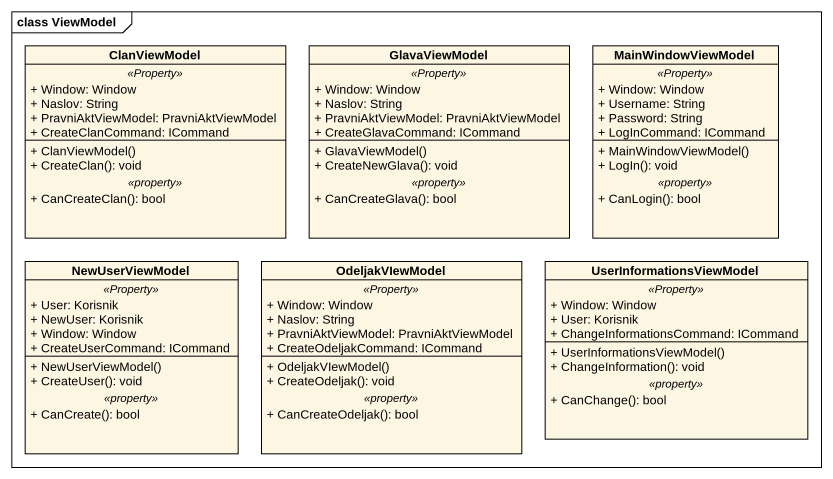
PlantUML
@startuml
mainframe class ViewModel
hide circle
hide empty members
skinparam classAttributeIconSize 0
class ClanViewModel {
  .. <<Property>> ..
  + Window: Window
  + Naslov: String
  + PravniAktViewModel: PravniAktViewModel
  + CreateClanCommand: ICommand
  --
  + ClanViewModel()
  + CreateClan(): void
  .. <<property>> ..
  + CanCreateClan(): bool
}
class GlavaViewModel {
  .. <<Property>> ..
  + Window: Window
  + Naslov: String
  + PravniAktViewModel: PravniAktViewModel
  + CreateGlavaCommand: ICommand
  --
  + GlavaViewModel()
  + CreateNewGlava(): void
  .. <<property>> ..
  + CanCreateGlava(): bool
}
class MainWindowViewModel {
  .. <<Property>> ..
  + Window: Window
  + Username: String
  + Password: String
  + LogInCommand: ICommand
  --
  + MainWindowViewModel()
  + LogIn(): void
  .. <<property>> ..
  + CanLogin(): bool
}
class NewUserViewModel {
  .. <<Property>> ..
  + User: Korisnik
  + NewUser: Korisnik
  + Window: Window
  + CreateUserCommand: ICommand
  --
  + NewUserViewModel()
  + CreateUser(): void
  .. <<property>> ..
  + CanCreate(): bool
}
class OdeljakVIewModel {
  .. <<Property>> ..
  + Window: Window
  + Naslov: String
  + PravniAktViewModel: PravniAktViewModel
  + CreateOdeljakCommand: ICommand
  --
  + OdeljakVIewModel()
  + CreateOdeljak(): void
  .. <<property>> ..
  + CanCreateOdeljak(): bool
}
class UserInformationsViewModel {
  .. <<Property>> ..
  + Window: Window
  + User: Korisnik
  + ChangeInformationsCommand: ICommand
  --
  + UserInformationsViewModel()
  + ChangeInformation(): void
  .. <<property>> ..
  + CanChange(): bool
}
@enduml
